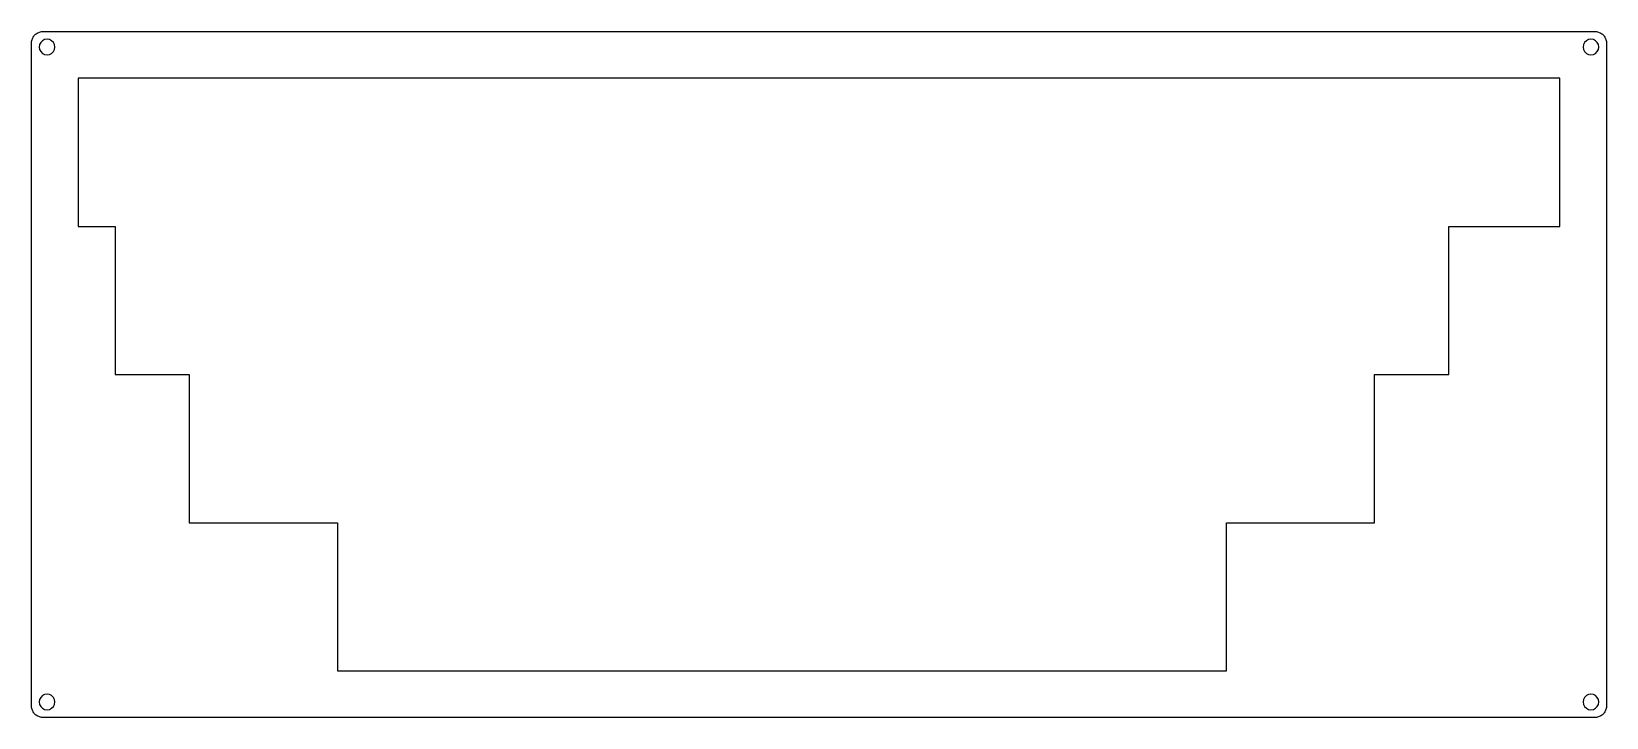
# Model space of a CAD drawing. Extents: x 0 to 203, y 0 to 88.
import ezdxf

# ---------------------------------------------------------------- set-up
doc = ezdxf.new("R2010")
doc.units = 0
doc.layers.get('0').update_dxf_attribs({"linetype": 'CONTINUOUS'})

msp = doc.modelspace()

# ---------------------------------------------------------------- linework, layer by layer
at = {"color": 0}
for p, q in [((0.099219, 87.0701), (0.112999, 87.1873)), ((0.112999, 87.1873), (0.136426, 87.303)), ((0.136426, 87.303), (0.168121, 87.4159)), ((0.168121, 87.4159), (0.209462, 87.5259)), ((0.209462, 87.5259), (0.259071, 87.6321)), ((0.259071, 87.6321), (0.316949, 87.7355)), ((0.316949, 87.7355), (0.381716, 87.8336)), ((0.381716, 87.8336), (0.454752, 87.927)), ((0.454752, 87.927), (0.534681, 88.0124)), ((0.534681, 88.0124), (0.620116, 88.0925)), ((0.620116, 88.0925), (0.713825, 88.1655)), ((0.713825, 88.1655), (0.811664, 88.2304)), ((0.811664, 88.2304), (0.915017, 88.2883)), ((0.915017, 88.2883), (1.02113, 88.3377)), ((1.02113, 88.3377), (1.13137, 88.3789)), ((1.13137, 88.3789), (1.24437, 88.4107)), ((1.24437, 88.4107), (1.36012, 88.4343)), ((1.50757, 87.2613), (1.28571, 87.0398)), ((1.36012, 88.4343), (1.47726, 88.4481)), ((1.47726, 88.4481), (1.59577, 88.452)), ((1.78594, 87.4035), (1.50757, 87.2613)), ((1.59577, 88.452), (201.097, 88.452)), ((2.096, 87.4518), (1.78594, 87.4035)), ((2.40468, 87.4035), (2.096, 87.4518)), ((2.68304, 87.2613), (2.40468, 87.4035)), ((2.90491, 87.0398), (2.68304, 87.2613)), ((200.008, 87.2613), (199.787, 87.0398)), ((200.287, 87.4035), (200.008, 87.2613)), ((200.597, 87.4518), (200.287, 87.4035)), ((200.906, 87.4035), (200.597, 87.4518)), ((201.184, 87.2613), (200.906, 87.4035)), ((201.097, 88.452), (201.213, 88.4481)), ((201.406, 87.0398), (201.184, 87.2613)), ((201.213, 88.4481), (201.33, 88.4343)), ((201.33, 88.4343), (201.447, 88.4107)), ((201.447, 88.4107), (201.56, 88.3789)), ((201.56, 88.3789), (201.67, 88.3377)), ((201.67, 88.3377), (201.777, 88.2883)), ((201.777, 88.2883), (201.88, 88.2304)), ((201.88, 88.2304), (201.978, 88.1655)), ((201.978, 88.1655), (202.07, 88.0925)), ((202.07, 88.0925), (202.157, 88.0124)), ((202.157, 88.0124), (202.237, 87.927)), ((202.237, 87.927), (202.31, 87.8336)), ((202.31, 87.8336), (202.374, 87.7355)), ((202.374, 87.7355), (202.432, 87.6321)), ((202.432, 87.6321), (202.482, 87.5259)), ((202.482, 87.5259), (202.522, 87.4159)), ((202.522, 87.4159), (202.555, 87.303)), ((202.555, 87.303), (202.577, 87.1873)), ((202.577, 87.1873), (202.591, 87.0701)), ((0.095085, 86.9516), (0.099219, 87.0701)), ((0.095085, 1.75149), (0.095085, 86.9516)), ((1.14377, 86.7615), (1.09554, 86.4514)), ((1.09554, 86.4514), (1.14377, 86.1427)), ((1.28571, 87.0398), (1.14377, 86.7615)), ((1.14377, 86.1427), (1.28571, 85.8643)), ((1.28571, 85.8643), (1.50757, 85.6425)), ((1.50757, 85.6425), (1.78594, 85.5003)), ((1.78594, 85.5003), (2.096, 85.4523)), ((2.096, 85.4523), (2.40468, 85.5003)), ((2.40468, 85.5003), (2.68304, 85.6425)), ((2.68304, 85.6425), (2.90491, 85.8643)), ((3.04684, 86.7615), (2.90491, 87.0398)), ((2.90491, 85.8643), (3.04684, 86.1427)), ((3.09507, 86.4514), (3.04684, 86.7615)), ((3.04684, 86.1427), (3.09507, 86.4514)), ((199.645, 86.7615), (199.596, 86.4514)), ((199.596, 86.4514), (199.645, 86.1427)), ((199.787, 87.0398), (199.645, 86.7615)), ((199.645, 86.1427), (199.787, 85.8643)), ((199.787, 85.8643), (200.008, 85.6425)), ((200.008, 85.6425), (200.287, 85.5003)), ((200.287, 85.5003), (200.597, 85.4523)), ((200.597, 85.4523), (200.906, 85.5003)), ((200.906, 85.5003), (201.184, 85.6425)), ((201.184, 85.6425), (201.406, 85.8643)), ((201.548, 86.7615), (201.406, 87.0398)), ((201.406, 85.8643), (201.548, 86.1427)), ((201.596, 86.4514), (201.548, 86.7615)), ((201.548, 86.1427), (201.596, 86.4514)), ((202.591, 87.0701), (202.596, 86.9516)), ((202.596, 86.9516), (202.596, 1.75011)), ((6.09367, 82.4537), (6.09367, 63.4009)), ((196.596, 82.4537), (6.09367, 82.4537)), ((196.596, 63.4009), (196.596, 82.4537)), ((6.09367, 63.4009), (10.8562, 63.4009)), ((10.8562, 63.4009), (10.8562, 44.3509)), ((182.309, 44.3509), (182.309, 63.4009)), ((182.309, 63.4009), (196.596, 63.4009)), ((10.8562, 44.3509), (20.3812, 44.3509)), ((20.3812, 44.3509), (20.3812, 25.3008)), ((172.784, 25.3008), (172.784, 44.3509)), ((172.784, 44.3509), (182.309, 44.3509)), ((20.3812, 25.3008), (39.431, 25.3008)), ((39.431, 25.3008), (39.431, 6.2508)), ((153.734, 6.2508), (153.734, 25.3008)), ((153.734, 25.3008), (172.784, 25.3008)), ((39.431, 6.2508), (153.734, 6.2508)), ((1.14377, 2.56039), (1.09554, 2.25034)), ((1.09554, 2.25034), (1.14377, 1.94166)), ((1.28571, 2.83876), (1.14377, 2.56039)), ((1.50757, 3.06062), (1.28571, 2.83876)), ((1.78594, 3.20256), (1.50757, 3.06062)), ((2.096, 3.25079), (1.78594, 3.20256)), ((2.40468, 3.20256), (2.096, 3.25079)), ((2.68304, 3.06062), (2.40468, 3.20256)), ((2.90491, 2.83876), (2.68304, 3.06062)), ((3.04684, 2.56039), (2.90491, 2.83876)), ((3.09507, 2.25034), (3.04684, 2.56039)), ((3.04684, 1.94166), (3.09507, 2.25034)), ((199.645, 2.56039), (199.596, 2.25034)), ((199.596, 2.25034), (199.645, 1.94166)), ((199.787, 2.83876), (199.645, 2.56039)), ((200.008, 3.06062), (199.787, 2.83876)), ((200.287, 3.20256), (200.008, 3.06062)), ((200.597, 3.25079), (200.287, 3.20256)), ((200.906, 3.20256), (200.597, 3.25079)), ((201.184, 3.06062), (200.906, 3.20256)), ((201.406, 2.83876), (201.184, 3.06062)), ((201.548, 2.56039), (201.406, 2.83876)), ((201.596, 2.25034), (201.548, 2.56039)), ((201.548, 1.94166), (201.596, 2.25034)), ((0.099219, 1.63435), (0.095085, 1.75149)), ((0.112999, 1.51722), (0.099219, 1.63435)), ((0.136426, 1.40009), (0.112999, 1.51722)), ((0.168121, 1.28709), (0.136426, 1.40009)), ((0.209462, 1.17685), (0.168121, 1.28709)), ((0.259071, 1.07074), (0.209462, 1.17685)), ((0.316949, 0.967384), (0.259071, 1.07074)), ((0.381716, 0.869541), (0.316949, 0.967384)), ((0.454752, 0.777215), (0.381716, 0.869541)), ((0.534681, 0.690397), (0.454752, 0.777215)), ((0.620116, 0.610471), (0.534681, 0.690397)), ((0.713825, 0.537436), (0.620116, 0.610471)), ((0.811664, 0.472666), (0.713825, 0.537436)), ((0.915017, 0.414789), (0.811664, 0.472666)), ((1.02113, 0.365181), (0.915017, 0.414789)), ((1.13137, 0.325217), (1.02113, 0.365181)), ((1.24437, 0.292144), (1.13137, 0.325217)), ((1.14377, 1.94166), (1.28571, 1.66329)), ((1.36012, 0.270095), (1.24437, 0.292144)), ((1.28571, 1.66329), (1.50757, 1.44143)), ((1.47726, 0.256315), (1.36012, 0.270095)), ((1.59577, 0.250803), (1.47726, 0.256315)), ((1.50757, 1.44143), (1.78594, 1.29949)), ((201.097, 0.250803), (1.59577, 0.250803)), ((1.78594, 1.29949), (2.096, 1.25126)), ((2.096, 1.25126), (2.40468, 1.29949)), ((2.40468, 1.29949), (2.68304, 1.44143)), ((2.68304, 1.44143), (2.90491, 1.66329)), ((2.90491, 1.66329), (3.04684, 1.94166)), ((199.645, 1.94166), (199.787, 1.66329)), ((199.787, 1.66329), (200.008, 1.44143)), ((200.008, 1.44143), (200.287, 1.29949)), ((200.287, 1.29949), (200.597, 1.25126)), ((200.597, 1.25126), (200.906, 1.29949)), ((200.906, 1.29949), (201.184, 1.44143)), ((201.213, 0.256315), (201.097, 0.250803)), ((201.184, 1.44143), (201.406, 1.66329)), ((201.33, 0.270095), (201.213, 0.256315)), ((201.447, 0.292144), (201.33, 0.270095)), ((201.406, 1.66329), (201.548, 1.94166)), ((201.56, 0.325217), (201.447, 0.292144)), ((201.67, 0.365181), (201.56, 0.325217)), ((201.777, 0.414789), (201.67, 0.365181)), ((201.88, 0.472666), (201.777, 0.414789)), ((201.978, 0.537436), (201.88, 0.472666)), ((202.07, 0.610471), (201.978, 0.537436)), ((202.157, 0.690397), (202.07, 0.610471)), ((202.237, 0.777215), (202.157, 0.690397)), ((202.31, 0.869541), (202.237, 0.777215)), ((202.374, 0.967384), (202.31, 0.869541)), ((202.432, 1.07074), (202.374, 0.967384)), ((202.482, 1.17685), (202.432, 1.07074)), ((202.522, 1.28709), (202.482, 1.17685)), ((202.555, 1.40009), (202.522, 1.28709)), ((202.577, 1.51722), (202.555, 1.40009)), ((202.591, 1.63435), (202.577, 1.51722)), ((202.596, 1.75011), (202.591, 1.63435))]:
    msp.add_line(p, q, dxfattribs=at)

doc.saveas('drawing.dxf')
